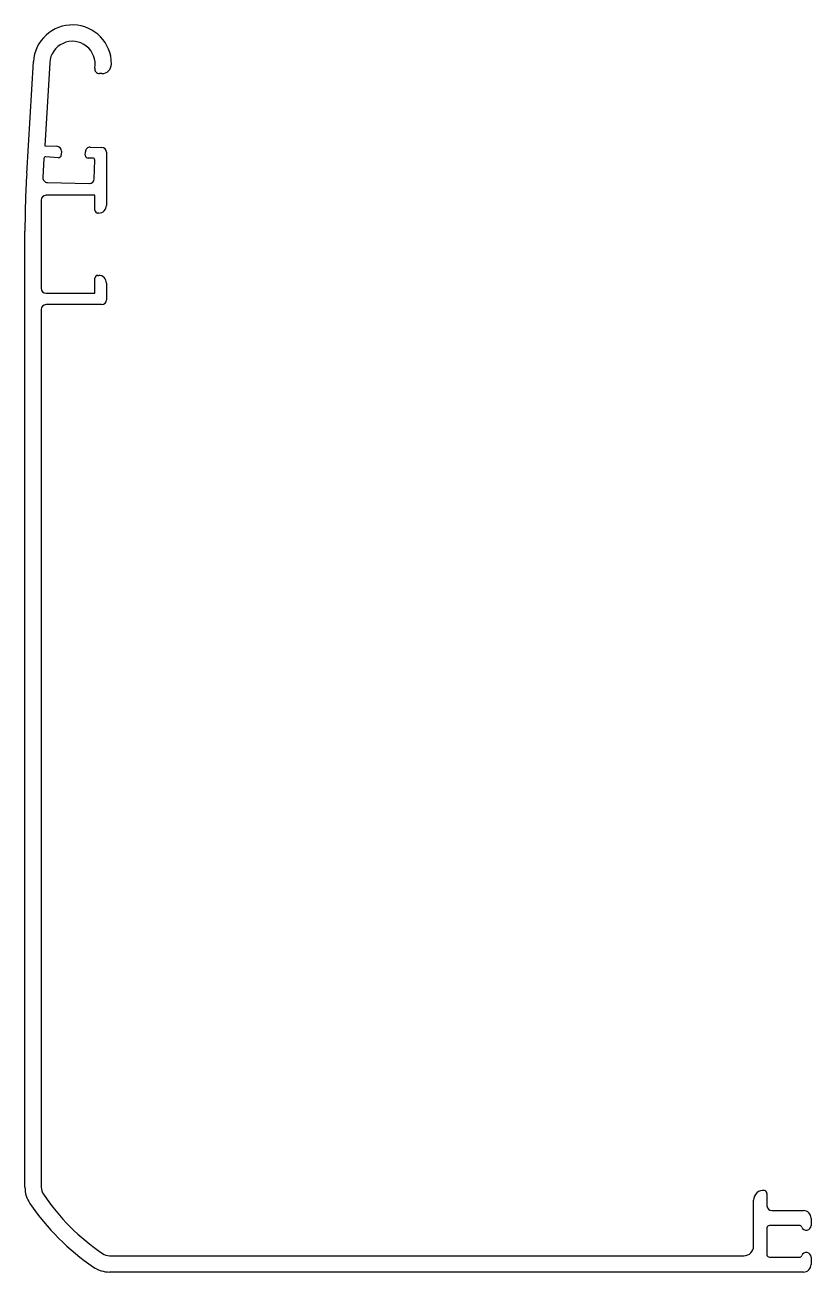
# Model space of a CAD drawing. Extents: x 6 to 88, y 5 to 135.
import ezdxf

# ---------------------------------------------------------------- set-up
doc = ezdxf.new("R2010")
doc.units = 0
doc.layers.get('0').update_dxf_attribs({"linetype": 'CONTINUOUS'})

msp = doc.modelspace()

# ---------------------------------------------------------------- linework, layer by layer
for p, q in [((6.49, 119.82), (7.19, 131.49)), ((8.89, 131.38), (8.37, 122.7)), ((14.33, 130.24), (14.09, 130.24)), ((8.37, 122.7), (9.62, 122.67)), ((13.12, 122.58), (14.32, 122.55)), ((8.29, 121.39), (8.17, 119.42)), ((9.78, 121.48), (8.5, 121.58)), ((10.11, 122.16), (10.1, 121.77)), ((12.6, 121.73), (12.61, 122.09)), ((13.38, 121.44), (12.91, 121.43)), ((13.54, 119.27), (13.59, 121.23)), ((14.81, 122.05), (14.81, 116.51)), ((8.65, 118.89), (13.02, 118.78)), ((8.01, 117.06), (8.01, 107.86)), ((13.61, 117.56), (8.51, 117.56)), ((13.61, 116.01), (13.61, 117.56)), ((14.01, 115.71), (13.91, 115.71)), ((6.31, 14.15), (6.31, 113.81)), ((13.91, 109.21), (14.01, 109.21)), ((13.61, 107.36), (13.61, 108.91)), ((14.81, 108.41), (14.81, 106.66)), ((8.51, 107.36), (13.61, 107.36)), ((8.01, 105.66), (8.01, 14.15)), ((14.31, 106.16), (8.51, 106.16)), ((83.71, 13.51), (83.71, 12.22)), ((82.31, 8.02), (82.31, 12.82)), ((84.21, 11.72), (87.51, 11.72)), ((88.31, 10.92), (88.31, 10.17)), ((83.71, 9.92), (83.71, 7.12)), ((87.1, 10.17), (83.96, 10.17)), ((15.14, 7.02), (81.31, 7.02)), ((83.96, 6.87), (87.1, 6.87)), ((88.31, 6.87), (88.31, 6.12)), ((87.51, 5.32), (15.14, 5.32))]:
    msp.add_line(p, q)
for centre, radius, start, end in [((11.26, 131.24), 4.08, 0, 176.5579), ((11.26, 131.24), 2.37, 349.9846, 176.5579), ((14.09, 130.74), 0.5, 169.9846, 270), ((14.33, 131.24), 1, 270, 0), ((9.61, 122.17), 0.5, 358.514, 88.514), ((13.11, 122.08), 0.5, 88.514, 178.514), ((14.31, 122.05), 0.5, 360, 88.514), ((8.49, 121.38), 0.2, 85.514, 176.5579), ((9.8, 121.78), 0.3, 265.514, 358.514), ((12.9, 121.73), 0.3, 178.514, 271.514), ((13.39, 121.24), 0.2, 358.514, 91.514), ((106.31, 113.81), 100, 176.5579, 180), ((8.67, 119.39), 0.5, 176.5579, 268.514), ((13.04, 119.28), 0.5, 268.514, 358.514), ((8.51, 117.06), 0.5, 90, 180), ((13.91, 116.01), 0.3, 180, 270), ((14.01, 116.51), 0.8, 270, 0), ((13.91, 108.91), 0.3, 90, 180), ((14.01, 108.41), 0.8, 0, 90), ((8.51, 107.86), 0.5, 180, 270), ((14.31, 106.66), 0.5, 270, 0), ((8.51, 105.66), 0.5, 90, 180), ((9.31, 14.15), 3, 180, 214.0465), ((9.31, 14.15), 1.3, 180, 214.0465), ((27.29, 26.3), 23, 214.0465, 235.9535), ((83.31, 12.82), 1, 81.7868, 180), ((83.41, 13.51), 0.3, 360, 81.7868), ((27.29, 26.3), 24.7, 214.0465, 235.9535), ((84.21, 12.22), 0.5, 180, 270), ((87.51, 10.92), 0.8, 0, 90), ((83.96, 9.92), 0.25, 90, 180), ((87.1, 9.92), 0.25, 19.4712, 90), ((87.81, 10.17), 0.5, 199.4712, 0), ((81.31, 8.02), 1, 270, 360), ((15.14, 8.32), 1.3, 235.9535, 270), ((83.96, 7.12), 0.25, 180, 270), ((87.1, 7.12), 0.25, 270, 340.5288), ((87.81, 6.87), 0.5, 0, 160.5288), ((15.14, 8.32), 3, 235.9535, 270), ((87.51, 6.12), 0.8, 270, 0)]:
    msp.add_arc(centre, radius, start, end)

doc.saveas('drawing.dxf')
